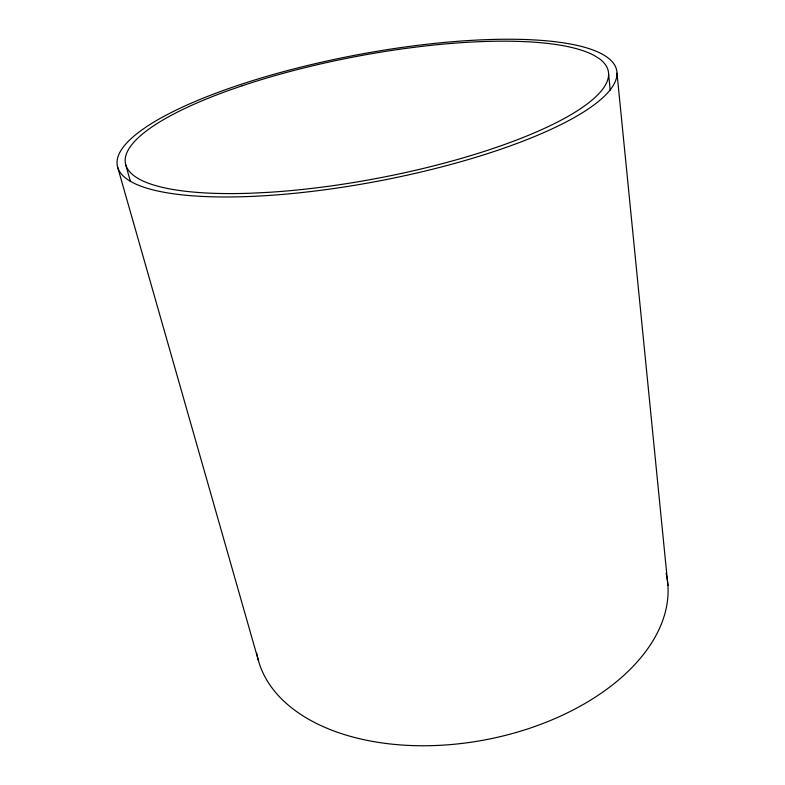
<?xml version="1.0" encoding="UTF-8"?>
<svg xmlns="http://www.w3.org/2000/svg" width="785" height="785" viewBox="0 0 785 785"><rect width="100%" height="100%" fill="white"/><g stroke="black" fill="none" stroke-linecap="round" stroke-linejoin="round"><path stroke-width="1.18" d="M117.603 167.058L258.5 660.852M125.806 165.066L130.457 181.561M608.601 74.31L610.23 90.147M617 73.182A254.212 63.997 -10.8 0 1 243.193 196.711A254.212 63.997 -10.8 0 1 240.818 84.427A254.212 63.997 -10.8 0 1 617 73.182L667.917 585.502M666.799 576.563A208.575 126.787 -10.8 0 1 484.325 740.01A208.575 126.787 -10.8 0 1 256.744 653.198M666.122 573.285A208.575 126.787 -10.8 0 1 666.583 575.474M242.133 85.781L229.877 90.02A245.813 61.819 -10.8 0 0 250.935 193.208L268.588 192.335A245.813 61.819 -10.8 0 0 525.42 136.561A245.813 61.819 -10.8 0 0 599.289 58.659L594.255 55.509A245.813 61.819 -10.8 0 0 420.976 46.472L406.973 48.248A245.813 61.819 -10.8 0 0 242.133 85.781"/></g></svg>
